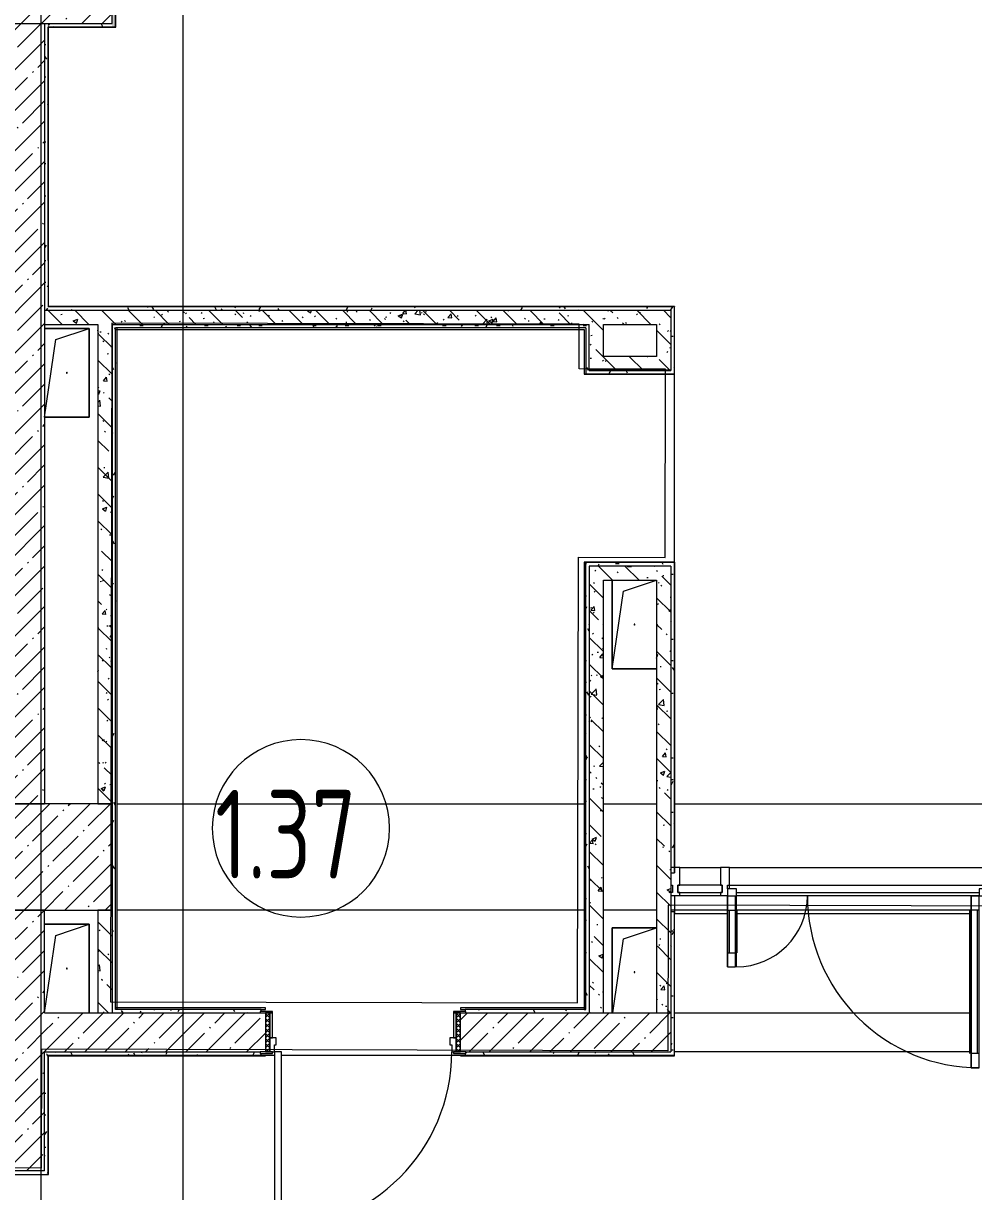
# Model space of a CAD drawing. Header units: millimetres. Extents: x -1113 to 415037, y -3642 to 354837.
# Drawn here: x 42325 to 47682, y 9976 to 16564 of the extents above; entities that cross this region are included whole.
import ezdxf

# ---------------------------------------------------------------- set-up
doc = ezdxf.new("R2010")
doc.units = ezdxf.units.MM
for name, color, linetype, lineweight in [('A-AREA-BNDY', 7, 'Continuous', 5), ('A-AREA-IDEN', 7, 'Continuous', 9), ('A-DETL-GENF', 7, 'Continuous', 9), ('A-DOOR-2', 7, 'Continuous', 5), ('A-DOOR-FRAM-2', 7, 'Continuous', 5), ('A-FLOR', 7, 'Continuous', 9), ('A-GENM', 7, 'Continuous', 9), ('A-GLAZ-CURT', 7, 'Continuous', 9), ('A-GLAZ-CURT-2', 7, 'Continuous', 20), ('A-GLAZ-CWMG', 7, 'Continuous', 9), ('A-GLAZ-CWMG-1', 7, 'Continuous', 20), ('A-WALL', 7, 'Continuous', 5), ('I-WALL', 7, 'Continuous', 5), ('S-COLS', 7, 'Continuous', 9), ('S-COLS-1', 7, 'Continuous', 5), ('Оси', 7, 'Continuous', 9)]:
    doc.layers.add(name, color=color, linetype=linetype, lineweight=lineweight)
for name, color, linetype, lineweight, true_color in [('A-DOOR-1', 7, 'Continuous', 5, 0xc0c0c0), ('A-DOOR-FRAM-1', 7, 'Continuous', 5, 0xc0c0c0), ('A-WALL-1', 9, 'Continuous', 5, 0x808080), ('A-WALL-FNSH-1', 9, 'Continuous', 5, 0x808080)]:
    doc.layers.add(name, color=color, linetype=linetype, lineweight=lineweight, true_color=true_color)
doc.styles.add('СПДС', font='ГОСТ тип А.ttf', dxfattribs={"width": 0.9})
pattern_1 = [(45, (64.7, -136.06), (-114.04925, 114.04925), []), (45, (178.75, -136.06), (-114.04925, 114.04925), [201.612, -40.322, 6.706, -33.617])]
pattern_2 = [(135, (64.7, -136.06), (-150.8683, -150.8683), [213.36, -35.56, 7.112, -35.56]), (135, (64.7, 14.71), (-150.8683, -150.8683), []), (50, (64.7, -136.06), (255.0577, -22.3145), [26.67, -293.37]), (355, (64.7, -136.06), (-49.3404, 267.4791), [21.336, -234.696]), (100.451, (85.96, -137.92), (205.7195, 245.1636), [22.666, -249.326]), (46.184, (64.7, -64.94), (379.511, -58.86), [40.005, -440.055]), (96.636, (96.33, -69.85), (332.3634, 346.399), [33.999, -373.989]), (351.184, (64.7, -64.94), (332.367, 346.3953), [32.004, -352.044]), (21, (100.26, -82.72), (212.2602, -143.1711), [26.67, -293.37]), (326, (100.26, -82.72), (86.5224, 257.8632), [21.336, -234.696]), (71.451, (117.95, -94.65), (298.784, 114.6901), [22.666, -249.326]), (37.5, (64.7, -136.06), (4.32385, 118.3775), [6.706, -225.146, 6.706, -231.546, -235.585]), (37.5, (64.7, -136.06), (4.32385, 118.3775), [-470.103, 6.706, -228.879]), (7.5, (64.7, -136.06), (93.5476, 140.2533), [6.706, -129.134, 6.706, -219.812, -89.789]), (7.5, (64.7, -136.06), (93.5476, 140.2533), [-362.356, 6.706, -83.083]), (327.5, (-14.6, -136.06), (189.82734, -8.02019), [6.706, -82.194, 6.706, -270.662, -368.046]), (327.5, (-14.6, -136.06), (189.82734, -8.02019), [-366.268, 6.706, -361.34]), (317.5, (-50.16, -136.06), (207.38114, 35.59764), [6.706, -108.864, 6.706, -177.495, -261.366]), (317.5, (-50.16, -136.06), (207.38114, 35.59764), [-299.771, 6.706, -254.66])]
pattern_3 = [(0, (64.7, -136.06), (243.84, 60.96), [20.117, -162.763, 20.117, -162.763, -975.36]), (0, (64.7, -136.06), (243.84, 60.96), [-365.76, 20.117, -345.643, 20.117, -162.763, -426.72]), (0, (64.7, -136.06), (243.84, 60.96), [-914.4, 20.117, -101.803, 20.117, -284.683]), (120, (156.14, -105.58), (-174.71291, 180.691634), [20.117, -162.763, 20.117, -162.763, -975.36]), (120, (156.14, -105.58), (-174.71291, 180.691634), [-365.76, 20.117, -345.643, 20.117, -162.763, -426.72]), (120, (156.14, -105.58), (-174.71291, 180.691634), [-914.4, 20.117, -101.803, 20.117, -284.683]), (240, (186.62, 16.34), (-69.12709, -241.651634), [20.117, -162.763, 20.117, -162.763, -975.36]), (240, (186.62, 16.34), (-69.12709, -241.651634), [-365.76, 20.117, -345.643, 20.117, -162.763, -426.72]), (240, (186.62, 16.34), (-69.12709, -241.651634), [-914.4, 20.117, -101.803, 20.117, -284.683])]

# ---------------------------------------------------------------- blocks, each defined once
blk = doc.blocks.new('BSC_Колонна _Прямоугольная - 600х600-V41-Объем проектирования 1 этажа')
at = {"layer": 'S-COLS-1'}
h = blk.add_hatch(dxfattribs=at)
h.set_pattern_fill('FP_67', color=256, style=0, pattern_type=2)
h.set_pattern_definition([(45, (-42460, -17000), (-114.04925, 114.04925), []), (45, (-42345.95, -17000), (-114.04925, 114.04925), [201.613, -40.323, 6.706, -33.617])])
h.paths.add_polyline_path([(300, -300), (300, 300), (-300, 300), (-300, -300), (-60, -300)])
for p, q in [((300, 300), (-300, 300)), ((-300, 300), (-300, -300)), ((300, -300), (300, 300)), ((-300, -300), (300, -300))]:
    blk.add_line(p, q, dxfattribs=at)
blk = doc.blocks.new('110_Дверь_СКБ_1Ст_Внутренняя1 - Д-11 1100x2100h_кладовые _все__ коридор _между помещениями блока столовой__ моечные _все_-32089417-Объем проектирования 1 этажа')
at = {"layer": 'A-DOOR-2'}
h = blk.add_hatch(dxfattribs=at)
h.set_pattern_fill('FP_85', color=256, style=0, pattern_type=2)
h.set_pattern_definition([(135, (1751.41, 174.685), (-14.14214, -14.14214), []), (225, (1751.41, 174.685), (14.14214, -14.14214), [])])
h.paths.add_polyline_path([(537.5, 110), (537.5, -110), (562.5, -110), (562.5, 110)])
at = {"layer": 'A-DOOR-FRAM-2'}
h = blk.add_hatch(dxfattribs=at)
h.set_pattern_fill('FP_86', color=256, style=0, pattern_type=2)
h.set_pattern_definition([(45, (-371.384, 174.685), (-14.1421, 14.1421), []), (135, (-371.384, 174.685), (-14.1421, -14.1421), [])])
h.paths.add_polyline_path([(-537.5, 110), (-537.5, -110), (-512.5, -110), (-512.5, 110)])
at = {"layer": 'A-DOOR-1'}
for p, q in [((512.5, 1110), (472.5, 1110)), ((472.5, 1110), (472.5, 110)), ((512.5, 110), (512.5, 1110)), ((472.5, 110), (512.5, 110))]:
    blk.add_line(p, q, dxfattribs=at)
blk.add_arc((512.5, 110), 1000, 90, 180, dxfattribs=at)
at = {"layer": 'A-DOOR-FRAM-1'}
for p, q in [((-497.5, 118), (-567.5, 118)), ((-567.5, 118), (-567.5, 110)), ((-567.5, 110), (-497.5, 110)), ((-512.5, 110), (-537.5, 110)), ((-537.5, 110), (-537.5, -110)), ((-487.5, 110), (-512.5, 110)), ((-512.5, 110), (-512.5, 30)), ((-512.5, -110), (-512.5, 110)), ((-497.5, 110), (-512.5, 110)), ((-512.5, 110), (-512.5, 109)), ((-512.5, 109), (-497.5, 109)), ((-497.5, 110), (-497.5, 118)), ((-497.5, 109), (-497.5, 110)), ((-487.5, 70), (-487.5, 110)), ((-477.5, 70), (-487.5, 70)), ((-477.5, 30), (-477.5, 70)), ((512.5, 70), (502.5, 70)), ((502.5, 70), (502.5, 30)), ((512.5, 110), (512.5, 70)), ((537.5, 110), (512.5, 110)), ((592.5, 118), (522.5, 118)), ((522.5, 118), (522.5, 110)), ((537.5, 110), (522.5, 110)), ((522.5, 110), (522.5, 109)), ((522.5, 110), (592.5, 110)), ((522.5, 109), (537.5, 109)), ((537.5, 30), (537.5, 110)), ((562.5, 110), (537.5, 110)), ((537.5, 110), (537.5, -110)), ((537.5, 109), (537.5, 110)), ((562.5, -110), (562.5, 110)), ((592.5, 110), (592.5, 118)), ((-512.5, 30), (-477.5, 30)), ((-497.5, 30), (-512.5, 30)), ((-512.5, 30), (-512.5, -110)), ((-497.5, -110), (-497.5, 30)), ((502.5, 30), (537.5, 30)), ((537.5, 30), (522.5, 30)), ((522.5, 30), (522.5, -110)), ((537.5, -110), (537.5, 30)), ((-497.5, -110), (-567.5, -110)), ((-567.5, -110), (-567.5, -118)), ((-567.5, -118), (-497.5, -118)), ((-537.5, -110), (-512.5, -110)), ((-512.5, -110), (-497.5, -110)), ((-497.5, -118), (-497.5, -110)), ((522.5, -110), (537.5, -110)), ((592.5, -110), (522.5, -110)), ((522.5, -110), (522.5, -118)), ((522.5, -118), (592.5, -118)), ((537.5, -110), (562.5, -110)), ((592.5, -118), (592.5, -110))]:
    blk.add_line(p, q, dxfattribs=at)
blk = doc.blocks.new('GM_Отверстие прямоугольное _в плите_ - Отверстие-21609826-Объем проектирования 1 этажа')
at = {"layer": 'A-GENM'}
for p, q in [((-125, -250), (-125, 250)), ((-125, 250), (-125, -250)), ((-62.5, 187.5), (125, 250)), ((-125, -250), (-62.5, 187.5)), ((125, -250), (-125, -250)), ((-125, -250), (125, -250))]:
    blk.add_line(p, q, dxfattribs=at)
for start, end in [(360, 180), (180, 360)]:
    blk.add_arc((0, 0), 2.5, start, end, dxfattribs=at)
blk = doc.blocks.new('GM_Отверстие прямоугольное _в плите_ - Отверстие-V170-Объем проектирования 1 этажа')
at = {"layer": 'A-GENM'}
for p, q in [((-125, -230), (-125, 250)), ((-125, 250), (125, 250)), ((125, 250), (-125, 250)), ((-125, 250), (-125, -230)), ((-62.5, 187.5), (125, 250)), ((-122.1, -230), (-62.5, 187.5))]:
    blk.add_line(p, q, dxfattribs=at)
for start, end in [(360, 180), (180, 360)]:
    blk.add_arc((0, 0), 2.5, start, end, dxfattribs=at)
blk = doc.blocks.new('GM_Отверстие прямоугольное _в плите_ - Отверстие-V171-Объем проектирования 1 этажа')
at = {"layer": 'A-GENM'}
for p, q in [((-125, 250), (125, 250)), ((125, 250), (-125, 250)), ((-62.5, 187.5), (125, 250)), ((125, 250), (125, -250)), ((125, -250), (125, 250)), ((-125, -250), (-62.5, 187.5))]:
    blk.add_line(p, q, dxfattribs=at)
for start, end in [(360, 180), (180, 360)]:
    blk.add_arc((0, 0), 2.5, start, end, dxfattribs=at)
blk = doc.blocks.new('GM_Отверстие прямоугольное _в плите_ - Отверстие-V172-Объем проектирования 1 этажа')
at = {"layer": 'A-GENM'}
for p, q in [((-125, 250), (125, 250)), ((125, 250), (-125, 250)), ((-62.5, 187.5), (125, 250)), ((125, 250), (125, -250)), ((125, -250), (125, 250)), ((-125, -250), (-62.5, 187.5)), ((125, -250), (-125, -250)), ((-125, -250), (125, -250))]:
    blk.add_line(p, q, dxfattribs=at)
for start, end in [(360, 180), (180, 360)]:
    blk.add_arc((0, 0), 2.5, start, end, dxfattribs=at)
blk = doc.blocks.new('Прямоугольный импост - Импост структурный с накладкой - 160мм Темный-V275-Объем проектирования 1 этажа')
at = {"layer": 'A-GLAZ-CWMG-1'}
for p, q in [((-50, 40), (-50, 140)), ((-50, 140), (0, 140)), ((0, 140), (0, 40)), ((-40, 40), (-50, 40)), ((-50, -17), (-50, 0)), ((-50, 0), (-40, 0)), ((-40, 0), (-40, 40)), ((-10, 40), (-10, 0)), ((0, 40), (-10, 40)), ((-10, 0), (0, 0)), ((0, 0), (0, -17)), ((0, -17), (-50, -17))]:
    blk.add_line(p, q, dxfattribs=at)
blk = doc.blocks.new('Системная панель - Стекло - 40мм-32785804-Объем проектирования 1 этажа')
at = {"layer": 'A-GLAZ-CURT-2'}
for p, q in [((125, 0), (-125, 0)), ((-125, 0), (-125, -40)), ((125, -40), (125, 0)), ((-125, -40), (125, -40))]:
    blk.add_line(p, q, dxfattribs=at)
blk = doc.blocks.new('Дверь_Витражная_остекление_ - В-9-32786634-Объем проектирования 1 этажа')
at = {"layer": 'A-DETL-GENF'}
for p, q in [((-684.5, 989), (-639.5, 989)), ((-684.5, 989), (-684.5, 20)), ((-639.5, 989), (-684.5, 989)), ((-684.5, 989), (-684.5, 20)), ((-639.5, 989), (-639.5, 20)), ((-639.5, 20), (-639.5, 989)), ((-684.5, 909), (-639.5, 909)), ((-674.5, 909), (-674.5, 100)), ((-630.5, 909), (-630.5, 100)), ((734.5, 420), (689.5, 420)), ((689.5, 420), (689.5, 20)), ((734.5, 420), (689.5, 420)), ((689.5, 420), (689.5, 20)), ((734.5, 420), (734.5, 20)), ((734.5, 20), (734.5, 420)), ((680.5, 340), (680.5, 100)), ((734.5, 340), (689.5, 340)), ((724.5, 340), (724.5, 100)), ((-684.5, 100), (-639.5, 100)), ((734.5, 100), (689.5, 100)), ((-639.5, 20), (-684.5, 20)), ((-684.5, 20), (-639.5, 20))]:
    blk.add_line(p, q, dxfattribs=at)
at = {"layer": 'A-DOOR-1'}
for p, q in [((-684.5, 989), (-684.5, 20)), ((684.5, 420), (684.5, 20)), ((-684.5, 20), (-734.5, 20)), ((-734.5, 20), (-734.5, -20)), ((-684.5, -20), (-684.5, 20)), ((734.5, 20), (684.5, 20)), ((684.5, 20), (684.5, -20)), ((734.5, -20), (734.5, 20)), ((-734.5, -20), (-684.5, -20)), ((684.5, -20), (734.5, -20))]:
    blk.add_line(p, q, dxfattribs=at)
for centre, radius, start, end in [((-684.5, 20), 969, 360, 90), ((684.5, 20), 400, 90, 180)]:
    blk.add_arc(centre, radius, start, end, dxfattribs=at)
blk = doc.blocks.new('Прямоугольный импост - Импост структурный с накладкой - 160мм Темный-32786259-Объем проектирования 1 этажа')
at = {"layer": 'A-GLAZ-CWMG'}
for p, q in [((46240, 11940), (47689, 11940)), ((46240, 11820), (46240, 11840)), ((46240, 11840), (47689, 11840)), ((46280, 11800), (47649, 11800)), ((47689, 11840), (47689, 11820)), ((46280, 11783), (47649, 11783))]:
    blk.add_line(p, q, dxfattribs=at)
blk = doc.blocks.new('Прямоугольный импост - Импост структурный с накладкой - 160мм Темный-32785802-Объем проектирования 1 этажа')
at = {"layer": 'A-GLAZ-CWMG'}
for p, q in [((45960, 11940), (46190, 11940)), ((45960, 11783), (46190, 11783))]:
    blk.add_line(p, q, dxfattribs=at)
blk = doc.blocks.new('Прямоугольный импост - Импост структурный с накладкой - 160мм Темный-V273-Объем проектирования 1 этажа')
at = {"layer": 'A-GLAZ-CWMG-1'}
for p, q in [((-25, 40), (-25, 140)), ((-25, 140), (25, 140)), ((25, 140), (25, 40)), ((-15, 40), (-25, 40)), ((-15, 20), (-15, 40)), ((15, 40), (15, 0)), ((25, 40), (15, 40)), ((15, 0), (25, 0)), ((25, 0), (25, -17)), ((25, -17), (-15, -17))]:
    blk.add_line(p, q, dxfattribs=at)
blk = doc.blocks.new('Марка_Помещения - Номер-25198446-Объем проектирования 1 этажа')
at = {"layer": 'A-AREA-IDEN'}
for start, end in [(360, 180), (180, 360)]:
    blk.add_arc((0, 0), 2.5, start, end, dxfattribs=at)

msp = doc.modelspace()

# ---------------------------------------------------------------- hatches: boundary and pattern name
at = {"layer": 'I-WALL'}
h = msp.add_hatch(dxfattribs=at)
h.set_pattern_fill('FP_191', color=256, style=0, pattern_type=2)
h.set_pattern_definition(pattern_3)
h.paths.add_polyline_path([(42844.7, 16543.9), (42844.7, 17763.9), (42824.7, 17763.9), (42824.7, 16543.9)])
h.paths.add_polyline_path([(42824.7, 19563.9), (42844.7, 19564.4), (42843.6, 20163.9), (42824.7, 20163.9), (42824.7, 19564.4)])
h.paths.add_polyline_path([(42844.7, 21963.9), (42844.7, 23163.9), (42824.7, 23163.9), (42824.7, 21963.9)])
h = msp.add_hatch(dxfattribs=at)
h.set_pattern_fill('FP_1', color=256, style=0, pattern_type=2)
h.set_pattern_definition(pattern_1)
h.paths.add_polyline_path([(42224.7, 15063.9), (42444.7, 15063.9), (42444.7, 16563.9), (42224.7, 16563.9), (42224.7, 15226.4)])
h = msp.add_hatch(dxfattribs=at)
h.set_pattern_fill('FP_191', color=256, style=0, pattern_type=2)
h.set_pattern_definition(pattern_3)
h.paths.add_polyline_path([(42824.7, 16543.9), (42824.7, 16563.9), (42444.7, 16563.9), (42465.7, 16543.9), (42824.4, 16543.9)])
h.paths.add_polyline_path([(42464.7, 16543.9), (42444.7, 16563.9), (42444.7, 16543.9)])
h = msp.add_hatch(dxfattribs=at)
h.set_pattern_fill('FP_191', color=256, style=0, pattern_type=2)
h.set_pattern_definition(pattern_3)
h.paths.add_polyline_path([(42444.7, 14946.4), (42464.7, 14967.4), (42464.7, 16543.9), (42444.7, 16543.9), (42444.7, 14966.4)])
h.paths.add_polyline_path([(42464.7, 14946.4), (42464.7, 14966.4), (42444.7, 14946.4)])
h = msp.add_hatch(dxfattribs=at)
h.set_pattern_fill('FP_1', color=256, style=0, pattern_type=2)
h.set_pattern_definition(pattern_1)
h.paths.add_polyline_path([(41953.4, 14843.9), (42444.7, 14843.9), (42444.7, 15063.9), (38824.7, 15063.9), (38824.7, 14843.9), (41120.8, 14843.9)])
h = msp.add_hatch(dxfattribs=at)
h.set_pattern_fill('FP_191', color=256, style=0, pattern_type=2)
h.set_pattern_definition(pattern_3)
h.paths.add_polyline_path([(45970.5, 14946.4), (45994.7, 14946.4), (45994.7, 14966.4), (42464.7, 14966.4), (42464.7, 14946.4), (45969.3, 14946.4)])
h = msp.add_hatch(dxfattribs=at)
h.set_pattern_fill('FP_41', color=256, style=0, pattern_type=2)
h.set_pattern_definition(pattern_2)
h.paths.add_polyline_path([(45839.5, 14866.4), (45974.7, 14866.4), (45972.5, 14946.4), (42444.7, 14946.4), (42444.7, 14866.4), (45645.1, 14866.4)])
h = msp.add_hatch(dxfattribs=at)
h.set_pattern_fill('FP_191', color=256, style=0, pattern_type=2)
h.set_pattern_definition(pattern_3)
h.paths.add_polyline_path([(45974.7, 14607.6), (45994.7, 14608.4), (45994.7, 14946.4), (45974.7, 14946.4), (45974.7, 14686.4)])
h = msp.add_hatch(dxfattribs=at)
h.set_pattern_fill('FP_1', color=256, style=0, pattern_type=2)
h.set_pattern_definition(pattern_1)
h.paths.add_polyline_path([(42444.7, 12163.9), (42444.7, 14843.9), (42224.7, 14843.9), (42224.7, 12163.9)])
h = msp.add_hatch(dxfattribs=at)
h.set_pattern_fill('FP_41', color=256, style=0, pattern_type=2)
h.set_pattern_definition(pattern_2)
h.paths.add_polyline_path([(42744.7, 10983.9), (42824.7, 10983.9), (42824.7, 11563.9), (42744.7, 11563.9), (42744.7, 11003.9)])
h.paths.add_polyline_path([(42824.7, 12163.9), (42824.7, 14866.4), (42744.7, 14866.4), (42744.7, 12163.9)])
h = msp.add_hatch(dxfattribs=at)
h.set_pattern_fill('FP_191', color=256, style=0, pattern_type=2)
h.set_pattern_definition(pattern_3)
h.paths.add_polyline_path([(42824.7, 11003.9), (42844.7, 11004.1), (42844.7, 14866.4), (42824.7, 14866.4), (42824.7, 11042.6)])
h = msp.add_hatch(dxfattribs=at)
h.set_pattern_fill('FP_191', color=256, style=0, pattern_type=2)
h.set_pattern_definition(pattern_3)
h.paths.add_polyline_path([(43066.2, 14846.4), (45514.7, 14846.4), (45514.7, 14866.4), (42844.7, 14866.4), (42844.7, 14846.4), (42919.7, 14846.4)])
h = msp.add_hatch(dxfattribs=at)
h.set_pattern_fill('FP_191', color=256, style=0, pattern_type=2)
h.set_pattern_definition(pattern_3)
h.paths.add_polyline_path([(45495.9, 14587.6), (45514.7, 14587.6), (45514.7, 14846.4), (45494.7, 14846.4), (45494.7, 14587.6)])
h = msp.add_hatch(dxfattribs=at)
h.set_pattern_fill('FP_41', color=256, style=0, pattern_type=2)
h.set_pattern_definition(pattern_2)
h.paths.add_polyline_path([(45514.7, 14606.4), (45515.9, 14607.6), (45594.7, 14607.6), (45594.7, 14866.4), (45514.7, 14866.4), (45514.7, 14686.4)])
h = msp.add_hatch(dxfattribs=at)
h.set_pattern_fill('FP_41', color=256, style=0, pattern_type=2)
h.set_pattern_definition(pattern_2)
h.paths.add_polyline_path([(45974.7, 14686.4), (45974.7, 14866.4), (45894.7, 14866.4), (45894.7, 14686.4)])
h = msp.add_hatch(dxfattribs=at)
h.set_pattern_fill('FP_41', color=256, style=0, pattern_type=2)
h.set_pattern_definition(pattern_2)
h.paths.add_polyline_path([(45974.7, 14606.4), (45974.7, 14607.6), (45974.7, 14686.4), (45594.7, 14686.4), (45594.7, 14606.4)])
h = msp.add_hatch(dxfattribs=at)
h.set_pattern_fill('FP_191', color=256, style=0, pattern_type=2)
h.set_pattern_definition(pattern_3)
h.paths.add_polyline_path([(45514.7, 14587.6), (45994.7, 14587.6), (45994.7, 14607.6), (45514.7, 14606.4)])
h = msp.add_hatch(dxfattribs=at)
h.set_pattern_fill('FP_191', color=256, style=0, pattern_type=2)
h.set_pattern_definition(pattern_3)
h.paths.add_polyline_path([(45494.7, 13503.9), (45994.7, 13503.9), (45994.7, 13523.9), (45494.7, 13523.9)])
h = msp.add_hatch(dxfattribs=at)
h.set_pattern_fill('FP_191', color=256, style=0, pattern_type=2)
h.set_pattern_definition(pattern_3)
h.paths.add_polyline_path([(45514.7, 10983.9), (45514.7, 13503.9), (45494.7, 13503.9), (45494.7, 10983.9)])
h = msp.add_hatch(dxfattribs=at)
h.set_pattern_fill('FP_41', color=256, style=0, pattern_type=2)
h.set_pattern_definition(pattern_2)
h.paths.add_polyline_path([(45894.7, 13423.9), (45894.7, 13503.9), (45514.7, 13503.9), (45514.7, 13423.9), (45644.7, 13423.9)])
h = msp.add_hatch(dxfattribs=at)
h.set_pattern_fill('FP_41', color=256, style=0, pattern_type=2)
h.set_pattern_definition(pattern_2)
h.paths.add_polyline_path([(45894.7, 10983.9), (45974.7, 10983.9), (45974.7, 13503.9), (45894.7, 13503.9), (45894.7, 11099.2)])
h = msp.add_hatch(dxfattribs=at)
h.set_pattern_fill('FP_191', color=256, style=0, pattern_type=2)
h.set_pattern_definition(pattern_3)
h.paths.add_polyline_path([(45974.7, 11773.9), (45994.7, 11773.9), (45994.7, 13503.9), (45974.7, 13503.9), (45974.7, 11913.9)])
h = msp.add_hatch(dxfattribs=at)
h.set_pattern_fill('FP_41', color=256, style=0, pattern_type=2)
h.set_pattern_definition(pattern_2)
h.paths.add_polyline_path([(45514.7, 10983.9), (45594.7, 10983.9), (45594.7, 13423.9), (45514.7, 13423.9), (45514.7, 11516.5)])
h = msp.add_hatch(dxfattribs=at)
h.set_pattern_fill('FP_1', color=256, style=0, pattern_type=2)
h.set_pattern_definition(pattern_1)
h.paths.add_polyline_path([(42444.7, 10093.9), (42444.7, 11563.9), (42224.7, 11563.9), (42224.7, 10093.9)])
h = msp.add_hatch(dxfattribs=at)
h.set_pattern_fill('FP_191', color=256, style=0, pattern_type=2)
h.set_pattern_definition(pattern_3)
h.paths.add_polyline_path([(45994.7, 10763.9), (45994.7, 11553.9), (45974.7, 11553.9), (45974.7, 10763.9)])
h = msp.add_hatch(dxfattribs=at)
h.set_pattern_fill('FP_191', color=256, style=0, pattern_type=2)
h.set_pattern_definition(pattern_3)
h.paths.add_polyline_path([(45129.3, 10983.9), (45494.7, 10983.9), (45494.7, 11003.9), (44814.7, 11003.9), (44814.7, 10991.9), (44819.7, 10991.9), (44819.7, 10983.9)])
h.paths.add_polyline_path([(43066.2, 10983.9), (43659.7, 10984.1), (43659.7, 10991.9), (43664.7, 10991.9), (43664.7, 11003.9), (42824.7, 11003.9), (42824.7, 10983.9), (42852.7, 10983.9)])
h = msp.add_hatch(dxfattribs=at)
h.set_pattern_fill('FP_1', color=256, style=0, pattern_type=2)
h.set_pattern_definition(pattern_1)
h.paths.add_polyline_path([(45974.7, 10763.9), (45974.7, 10983.9), (44789.7, 10983.9), (44789.7, 10763.9), (45494.7, 10763.9)])
h.paths.add_polyline_path([(42844.7, 10763.9), (43689.7, 10763.9), (43689.7, 10983.9), (42444.7, 10983.9), (42444.7, 10763.9), (42464.7, 10763.9)])
h = msp.add_hatch(dxfattribs=at)
h.set_pattern_fill('FP_191', color=256, style=0, pattern_type=2)
h.set_pattern_definition(pattern_3)
h.paths.add_polyline_path([(42464.7, 10093.9), (42463.7, 10743.9), (42444.7, 10763.9), (42444.7, 10093.9)])
h.paths.add_polyline_path([(42464.7, 10743.9), (42464.7, 10763.9), (42444.7, 10763.9)])
h = msp.add_hatch(dxfattribs=at)
h.set_pattern_fill('FP_191', color=256, style=0, pattern_type=2)
h.set_pattern_definition(pattern_3)
h.paths.add_polyline_path([(45494.7, 10743.9), (45994.7, 10743.9), (45994.7, 10763.9), (44819.7, 10763.9), (44819.7, 10755.9), (44814.7, 10755.9), (44814.7, 10743.9), (45129.3, 10743.9)])
h.paths.add_polyline_path([(42464.7, 10743.9), (43664.7, 10743.9), (43664.7, 10755.9), (43659.7, 10755.9), (43659.7, 10763.9), (42464.7, 10763.9)])
h = msp.add_hatch(dxfattribs=at)
h.set_pattern_fill('FP_191', color=256, style=0, pattern_type=2)
h.set_pattern_definition(pattern_3)
h.paths.add_polyline_path([(42444.7, 10073.9), (42464.7, 10073.9), (42464.7, 10093.9), (38824.7, 10093.9), (38824.7, 10073.9), (42224.7, 10073.9)])
at = {"layer": 'S-COLS-1'}
h = msp.add_hatch(dxfattribs=at)
h.set_pattern_fill('FP_1', color=256, style=0, pattern_type=2)
h.set_pattern_definition(pattern_1)
h.paths.add_polyline_path([(42444.7, 11563.9), (42824.7, 11563.9), (42824.7, 12163.9), (42224.7, 12163.9), (42224.7, 11563.9)])

# ---------------------------------------------------------------- linework, layer by layer
at = {"layer": 'A-AREA-BNDY', "flags": 128}
msp.add_lwpolyline([(45942.9, 13552.7), (45945.4, 14614.3), (45457.4, 14615.4), (45458, 14867.3), (42824, 14873.4), (42815, 11047), (45449, 11040.8), (45454.9, 13553.8)], close=True, dxfattribs=at)
msp.add_lwpolyline([(48014.8, 11586.8), (45959.3, 11591.6), (45957.4, 10770.6), (42427.4, 10778.9), (42425.8, 10108.9), (38785.8, 10117.5), (38780.5, 7829.5), (65299.4, 7767.2)], dxfattribs=at)
at = {"layer": 'A-FLOR'}
for p, q in [((42844.7, 16543.9), (42844.7, 17763.9)), ((42464.7, 15226.4), (42464.7, 16543.9)), ((42465.7, 16543.9), (42844.7, 16543.9)), ((45994.7, 14966.4), (42464.7, 14966.4)), ((45994.7, 11803.9), (45994.7, 14966.4)), ((45494.7, 14587.6), (45994.7, 14587.6)), ((45994.7, 13523.9), (45494.7, 13523.9)), ((42852.7, 12163.9), (45127.7, 12163.9)), ((45129.3, 12163.9), (45486.7, 12163.9)), ((45594.7, 12163.9), (45894.7, 12163.9)), ((45994.7, 12163.9), (48204.7, 12163.9)), ((45994.7, 11646.9), (45994.7, 11543.9)), ((45486.7, 11563.9), (42852.7, 11563.9)), ((45894.7, 11563.9), (45594.7, 11563.9)), ((46294.7, 11563.9), (45974.7, 11563.9)), ((45994.7, 11543.9), (46294.7, 11543.9)), ((46294.7, 11542.9), (45994.7, 11542.9)), ((45994.7, 10743.9), (45994.7, 11542.9)), ((47668.7, 11563.9), (46339.7, 11563.9)), ((46339.7, 11543.9), (47668.7, 11543.9)), ((47668.7, 11542.9), (46339.7, 11542.9)), ((43664.7, 10991.9), (43664.7, 11003.9)), ((44814.7, 11003.9), (44814.7, 10991.9)), ((45994.7, 10983.9), (47668.7, 10983.9)), ((43739.7, 10743.9), (42464.7, 10743.9)), ((42464.7, 10073.9), (42464.7, 10742.9)), ((43664.7, 10743.9), (43664.7, 10755.9)), ((43739.7, 10743.9), (43664.7, 10743.9)), ((44814.7, 10743.9), (43779.7, 10743.9)), ((45994.7, 10743.9), (43779.7, 10743.9)), ((44814.7, 10755.9), (44814.7, 10743.9)), ((47668.7, 10763.9), (45994.7, 10763.9)), ((38824.7, 10073.9), (42464.7, 10073.9))]:
    msp.add_line(p, q, dxfattribs=at)
at = {"layer": 'A-WALL'}
for p, q in [((42465.7, 16543.9), (42464.7, 16543.9)), ((42464.7, 15226.4), (42464.7, 14966.4)), ((42844.7, 11003.9), (42844.7, 14846.4)), ((42852.7, 14846.4), (42844.7, 14846.4)), ((45494.7, 11003.9), (45494.7, 13503.9)), ((42744.7, 12163.9), (42824.7, 12163.9)), ((42824.7, 11563.9), (42744.7, 11563.9)), ((43664.7, 11003.9), (42844.7, 11003.9)), ((45486.7, 11003.9), (45494.7, 11003.9)), ((42464.7, 10743.9), (43664.7, 10743.9)), ((42464.7, 10743.9), (42464.7, 10742.9))]:
    msp.add_line(p, q, dxfattribs=at)
at = {"layer": 'A-WALL-1'}
for p, q in [((42444.7, 16563.9), (42444.7, 12163.9)), ((42444.7, 14946.4), (42444.7, 14866.4)), ((42444.7, 14946.4), (45974.7, 14946.4)), ((45974.7, 14946.4), (45974.7, 14606.4)), ((42444.7, 14866.4), (42744.7, 14866.4)), ((42744.7, 14866.4), (42744.7, 12163.9)), ((42824.7, 14866.4), (45514.7, 14866.4)), ((42824.7, 14866.4), (42824.7, 10983.9)), ((45494.7, 14846.4), (45494.7, 14587.6)), ((45514.7, 14606.4), (45514.7, 14866.4)), ((45594.7, 14866.4), (45894.7, 14866.4)), ((45594.7, 14686.4), (45594.7, 14866.4)), ((45894.7, 14866.4), (45894.7, 14686.4)), ((45894.7, 14686.4), (45594.7, 14686.4)), ((45486.7, 14587.6), (45494.7, 14587.6)), ((45974.7, 14607.6), (45514.7, 14607.6)), ((45514.7, 14606.4), (45974.7, 14606.4)), ((45494.7, 13523.9), (45486.7, 13523.9)), ((45974.7, 13503.9), (45514.7, 13503.9)), ((45514.7, 13503.9), (45514.7, 10983.9)), ((45974.7, 13503.9), (45974.7, 11773.9)), ((45594.7, 13423.9), (45894.7, 13423.9)), ((45594.7, 10983.9), (45594.7, 13423.9)), ((45894.7, 13423.9), (45894.7, 10983.9)), ((42224.7, 12163.9), (42444.7, 12163.9)), ((45974.7, 11773.9), (45974.7, 10763.9)), ((45974.7, 11773.9), (45994.7, 11773.9)), ((42444.7, 11563.9), (42224.7, 11563.9)), ((42444.7, 10983.9), (42444.7, 11563.9)), ((42744.7, 11563.9), (42744.7, 10983.9)), ((45994.7, 11553.9), (45974.7, 11553.9)), ((45994.7, 11542.9), (45994.7, 11553.9)), ((45486.7, 11003.9), (44814.7, 11003.9)), ((42444.7, 10983.9), (43659.7, 10983.9)), ((44819.7, 10983.9), (45974.7, 10983.9)), ((42444.7, 10093.9), (42444.7, 10763.9)), ((42444.7, 10763.9), (43659.7, 10763.9)), ((44819.7, 10763.9), (45974.7, 10763.9)), ((42444.7, 10093.9), (38604.7, 10093.9))]:
    msp.add_line(p, q, dxfattribs=at)
at = {"layer": 'A-WALL-FNSH-1'}
for p, q in [((42844.7, 17763.9), (42844.7, 16543.9)), ((42845.7, 16542.9), (42845.7, 17763.9)), ((42465.7, 14971.9), (42465.7, 16542.9)), ((42465.7, 16542.9), (42845.7, 16542.9)), ((42844.7, 16543.9), (42844.7, 16543.9)), ((42464.7, 14971.9), (42465.7, 14971.9)), ((45994.7, 14967.4), (42464.7, 14967.4)), ((42465.7, 14967.4), (42465.7, 14966.4)), ((43909.6, 14967.4), (43909.6, 14966.4)), ((43931.8, 14966.4), (43931.8, 14967.4)), ((43931.8, 14967.4), (43931.8, 14966.4)), ((44521.6, 14967.4), (44521.6, 14966.4)), ((44521.6, 14966.4), (44521.6, 14967.4)), ((44757.9, 14966.4), (44757.9, 14967.4)), ((44759.6, 14967.4), (44759.6, 14966.4)), ((45404.3, 14966.4), (45404.3, 14967.4)), ((45995.7, 14966.9), (45994.7, 14966.9)), ((45994.7, 14966.9), (45994.7, 14966.4)), ((45995.7, 14586.6), (45995.7, 14967.4)), ((42844.7, 14838.4), (45486.7, 14838.4)), ((45494.7, 14846.4), (42852.7, 14846.4)), ((42852.7, 11003.9), (42852.7, 14846.4)), ((45486.7, 14838.4), (45486.7, 14586.6)), ((45994.7, 14697.5), (45995.7, 14697.5)), ((45486.7, 14586.6), (45995.7, 14586.6)), ((45994.7, 13524.9), (45485.7, 13524.9)), ((45485.7, 13524.9), (45485.7, 13523.9)), ((45485.7, 13523.9), (45486.7, 13523.9)), ((45486.7, 13523.9), (45486.7, 11003.9)), ((45494.7, 13503.9), (45494.7, 13523.9)), ((45994.7, 13524.9), (45994.7, 11773.9)), ((45995.7, 13523.9), (45994.7, 13523.9)), ((45995.7, 11773.9), (45995.7, 13523.9)), ((45995.7, 12055.2), (45994.7, 12055.2)), ((45994.7, 12054.7), (45995.7, 12054.7)), ((45994.7, 11774.4), (45995.7, 11774.4)), ((45994.7, 11773.9), (45995.7, 11773.9)), ((45995.7, 11553.9), (45994.7, 11553.9)), ((45995.7, 10742.9), (45995.7, 11553.9)), ((43689.7, 11011.9), (42844.7, 11011.9)), ((43664.7, 11003.9), (43689.7, 11003.9)), ((43689.7, 11003.9), (43689.7, 11011.9)), ((45494.7, 11011.9), (44789.7, 11011.9)), ((44789.7, 11011.9), (44789.7, 11003.9)), ((44789.7, 11003.9), (44814.7, 11003.9)), ((42465.7, 10742.9), (43689.7, 10742.9)), ((42465.7, 10072.9), (42465.7, 10742.9)), ((43689.7, 10742.9), (43689.7, 10743.9)), ((44789.7, 10743.9), (44789.7, 10742.9)), ((44789.7, 10742.9), (45995.7, 10742.9)), ((45994.7, 10743.9), (44814.7, 10743.9)), ((38825.7, 10072.9), (42465.7, 10072.9))]:
    msp.add_line(p, q, dxfattribs=at)
at = {"layer": 'I-WALL'}
for p, q in [((43273.8, 14966.4), (43273.8, 14967.4)), ((44517.6, 14966.4), (44517.6, 14967.4)), ((44668.1, 14967.4), (44668.1, 14966.4)), ((44704.4, 14966.4), (44704.4, 14967.4)), ((44704.4, 14966.4), (44704.4, 14967.4)), ((44717.9, 14966.4), (44717.9, 14967.4)), ((44836.9, 14967.4), (44836.9, 14966.4)), ((44837.2, 14966.4), (44837.2, 14967.4)), ((45405.6, 14966.4), (45405.6, 14967.4)), ((45405.8, 14966.4), (45405.8, 14967.4)), ((45407.4, 14966.4), (45407.4, 14967.4)), ((45667.6, 14966.4), (45667.6, 14967.4)), ((45667.7, 14967.4), (45667.7, 14966.4)), ((45993.5, 14966.4), (45993.5, 14967.4)), ((45994.7, 14967.4), (45995.7, 14967.4)), ((45995.7, 14966.4), (45995.7, 14967.4)), ((45994.7, 14653.5), (45995.7, 14653.5)), ((45994.7, 14629.9), (45995.7, 14629.9)), ((45995.7, 14587.6), (45994.7, 14587.6)), ((45995.7, 13166.9), (45994.7, 13166.9)), ((45994.7, 13166.4), (45995.7, 13166.4)), ((45995.7, 13057.7), (45994.7, 13057.7)), ((45994.7, 12974.1), (45995.7, 12974.1)), ((45995.7, 12740.8), (45994.7, 12740.8)), ((45994.7, 12740.3), (45995.7, 12740.3)), ((45995.7, 12129.1), (45994.7, 12129.1)), ((45994.7, 12128.6), (45995.7, 12128.6)), ((45995.7, 12108.3), (45994.7, 12108.3)), ((45995.7, 12069), (45994.7, 12069)), ((45994.7, 12068.5), (45995.7, 12068.5)), ((45994.7, 12038.3), (45995.7, 12038.3))]:
    msp.add_line(p, q, dxfattribs=at)
at = {"layer": 'S-COLS'}
for p, q in [((42824.7, 12163.9), (42744.7, 12163.9)), ((42744.7, 11563.9), (42824.7, 11563.9))]:
    msp.add_line(p, q, dxfattribs=at)
at = {"layer": 'S-COLS-1'}
for p, q in [((42744.7, 12163.9), (42224.7, 12163.9)), ((42824.7, 11563.9), (42824.7, 12163.9)), ((42224.7, 11563.9), (42744.7, 11563.9))]:
    msp.add_line(p, q, dxfattribs=at)
at = {"layer": 'Оси'}
for points in [[(42424.7, -2042.3), (42424.7, 2957.7), (42424.7, 22262), (42424.7, 27262)], [(43652.8, -2042.3), (43652.8, -1322.8), (43224.7, -759.5), (43224.7, 4240.5), (43224.7, 22262), (43224.7, 27262)]]:
    msp.add_lwpolyline(points, dxfattribs=at)

# ---------------------------------------------------------------- block references
at = {"layer": 'A-AREA-IDEN', "xscale": 199.9999999999999, "yscale": 199.9999999999999, "zscale": 199.9999999999999}
msp.add_blockref('Марка_Помещения - Номер-25198446-Объем проектирования 1 этажа', (43889.4, 12025), dxfattribs=at)
at = {"layer": 'A-DOOR-1', "rotation": 180}
for name, p in [('Дверь_Витражная_остекление_ - В-9-32786634-Объем проектирования 1 этажа', (47029.2, 11663.9)), ('110_Дверь_СКБ_1Ст_Внутренняя1 - Д-11 1100x2100h_кладовые _все__ коридор _между помещениями блока столовой__ моечные _все_-32089417-Объем проектирования 1 этажа', (44252.2, 10873.9))]:
    msp.add_blockref(name, p, dxfattribs=at)
at = {"layer": 'A-GENM'}
for name, p in [('GM_Отверстие прямоугольное _в плите_ - Отверстие-V172-Объем проектирования 1 этажа', (42569.7, 14593.9)), ('GM_Отверстие прямоугольное _в плите_ - Отверстие-21609826-Объем проектирования 1 этажа', (45769.7, 13173.9)), ('GM_Отверстие прямоугольное _в плите_ - Отверстие-V171-Объем проектирования 1 этажа', (42569.7, 11233.9)), ('GM_Отверстие прямоугольное _в плите_ - Отверстие-V170-Объем проектирования 1 этажа', (45769.7, 11213.9))]:
    msp.add_blockref(name, p, dxfattribs=at)
at = {"layer": 'A-GLAZ-CURT', "rotation": 180}
msp.add_blockref('Системная панель - Стекло - 40мм-32785804-Объем проектирования 1 этажа', (46139.7, 11663.9), dxfattribs=at)
at = {"layer": 'A-GLAZ-CWMG', "extrusion": (0, 0, -1)}
for name, p in [('Прямоугольный импост - Импост структурный с накладкой - 160мм Темный-V275-Объем проектирования 1 этажа', (-45974.7, 11663.9)), ('Прямоугольный импост - Импост структурный с накладкой - 160мм Темный-V273-Объем проектирования 1 этажа', (-46279.7, 11663.9))]:
    msp.add_blockref(name, p, dxfattribs=at)
at = {"layer": 'A-GLAZ-CWMG'}
for name in ['Прямоугольный импост - Импост структурный с накладкой - 160мм Темный-32785802-Объем проектирования 1 этажа', 'Прямоугольный импост - Импост структурный с накладкой - 160мм Темный-32786259-Объем проектирования 1 этажа']:
    msp.add_blockref(name, (64.7, -136.1), dxfattribs=at)
at = {"layer": 'S-COLS'}
msp.add_blockref('BSC_Колонна _Прямоугольная - 600х600-V41-Объем проектирования 1 этажа', (42524.7, 16863.9), dxfattribs=at)

# ---------------------------------------------------------------- texts
at = {"layer": 'A-AREA-IDEN', "insert": (43405.7, 12242.1), "char_height": 500, "width": 1212.151, "attachment_point": 1, "style": 'СПДС'}
msp.add_mtext('1.37', dxfattribs=at)

doc.saveas('drawing.dxf')
